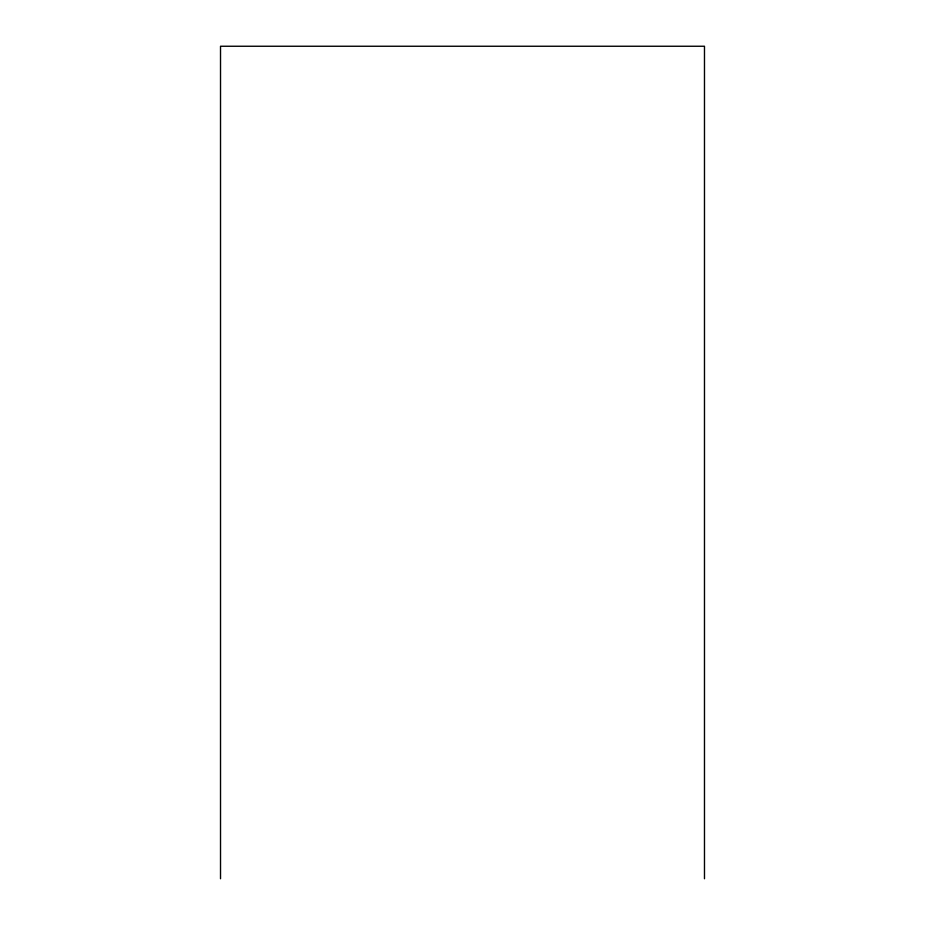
<?xml version="1.0" encoding="UTF-8"?>
<svg xmlns="http://www.w3.org/2000/svg" width="925" height="925" viewBox="0 0 925 925"><rect width="100%" height="100%" fill="white"/><g stroke="black" fill="none" stroke-linecap="round" stroke-linejoin="round"><path stroke-width="1.39" d="M704.48 878.75L704.48 46.25L220.52 46.25L220.52 878.75"/></g></svg>
